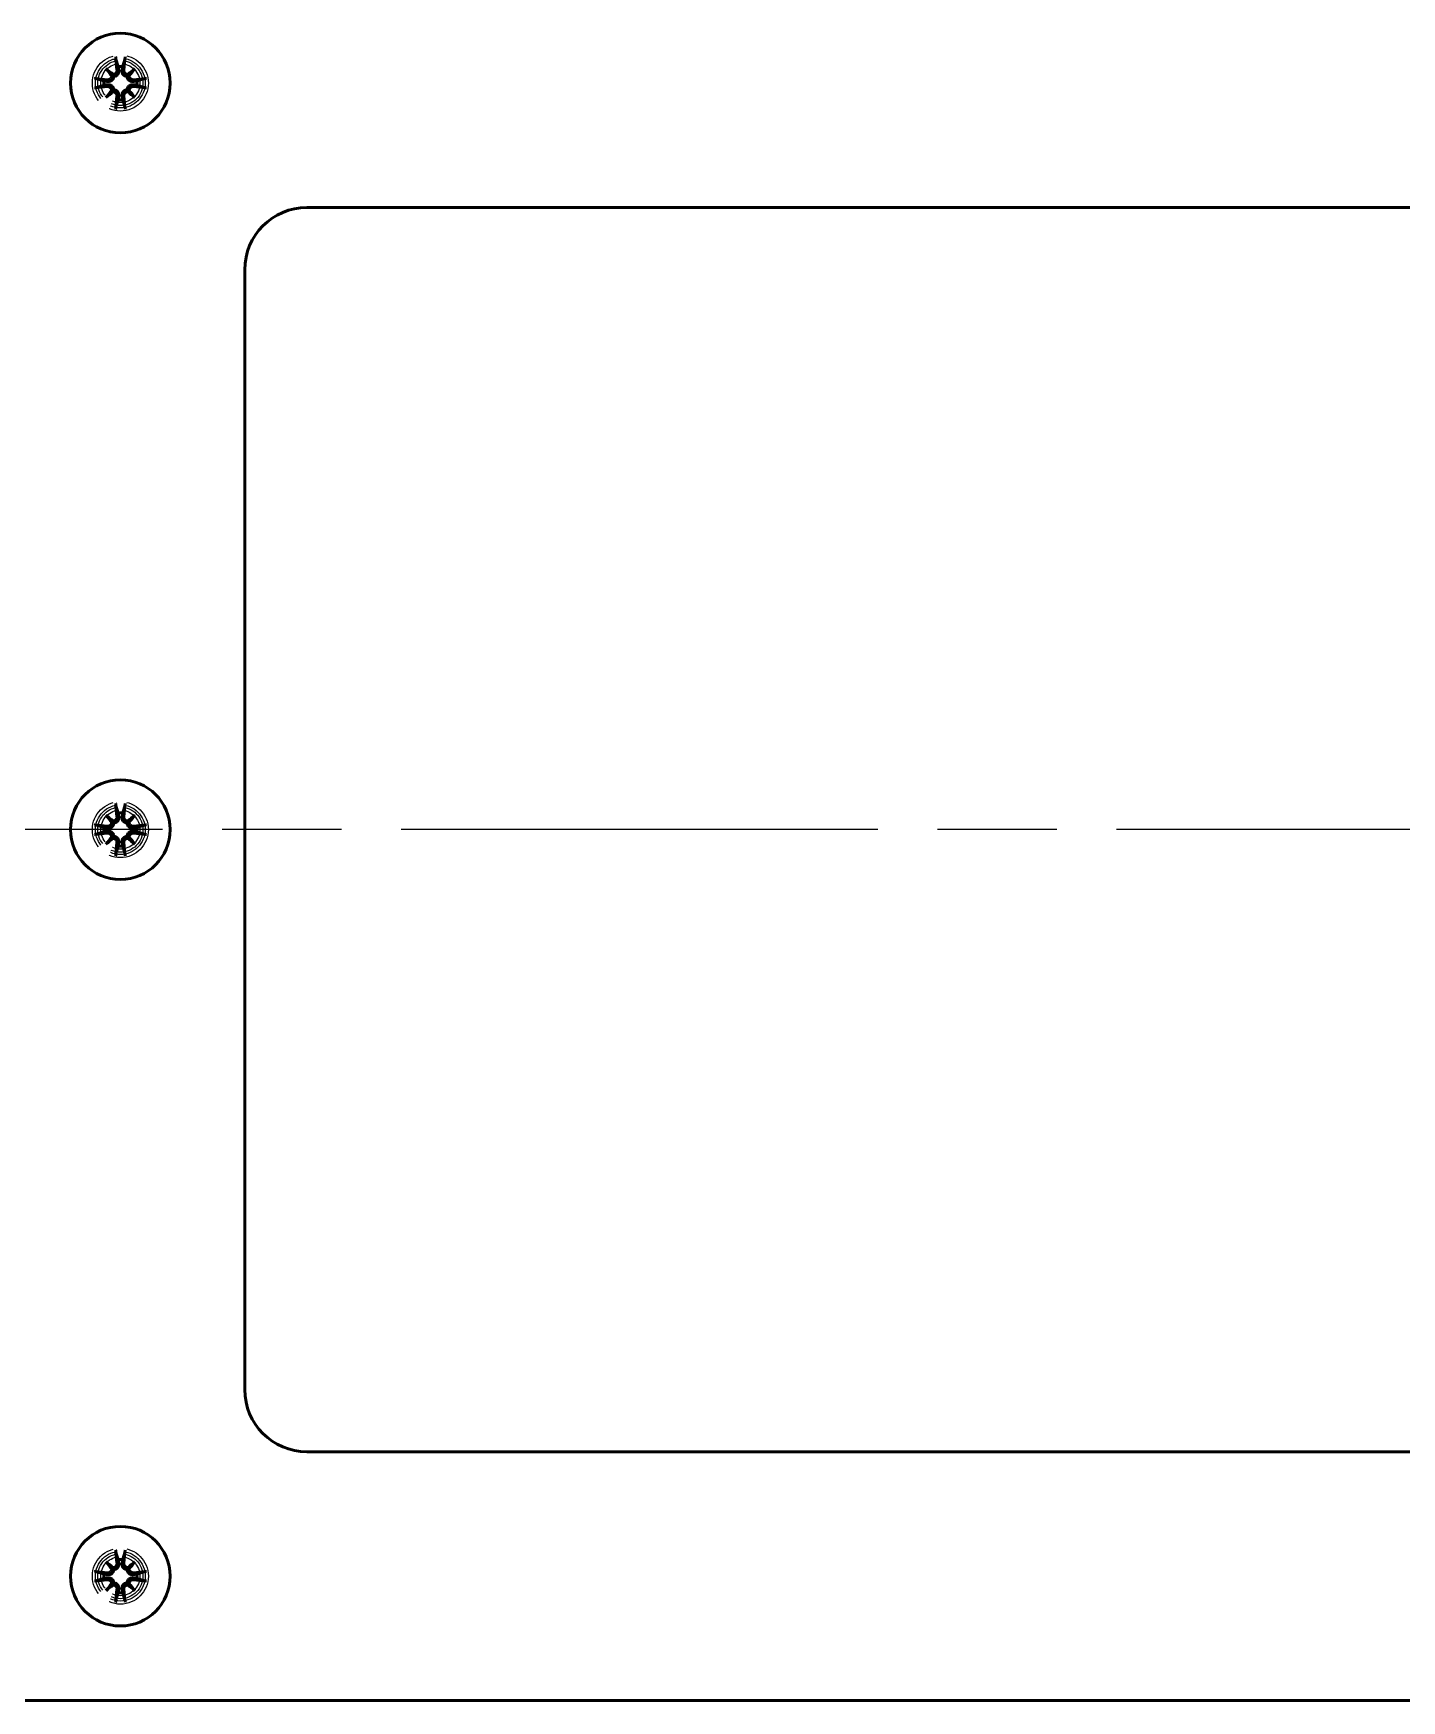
# Model space of a CAD drawing. Header units: millimetres. Extents: x 0 to 4200, y 0 to 2970.
# Drawn here: x 929.3 to 1039.3, y 2135.2 to 2269.2 of the extents above; entities that cross this region are included whole.
import ezdxf

# ---------------------------------------------------------------- set-up
doc = ezdxf.new("R2010")
doc.units = ezdxf.units.MM
doc.header["$LTSCALE"] = 10
doc.linetypes.add('CHAIN', pattern=[0.7087, 0.4724, -0.0591, 0.1181, -0.0591])
doc.linetypes.add('DASHED', pattern=[0.2067, 0.1654, -0.0413])
doc.layers.add('Centerline (ANSI)', color=7, linetype='Continuous', lineweight=25)
doc.layers.add('Co ban', color=7, linetype='Continuous', lineweight=50)
doc.layers.add('Manh', color=7, linetype='DASHED', lineweight=25, true_color=0x008000)

msp = doc.modelspace()

# ---------------------------------------------------------------- linework, layer by layer
at = {"layer": 'Centerline (ANSI)', "linetype": 'CHAIN', "ltscale": 8.113447}
msp.add_line((2549.67, 2205.2), (583.52, 2205.2), dxfattribs=at)
at = {"layer": 'Co ban'}
for p, q in [((935.11, 2266.36), (935.6, 2265.87)), ((937.43, 2266.36), (936.95, 2265.87)), ((935.6, 2265.87), (935.74, 2265.73)), ((935.6, 2264.52), (935.74, 2264.66)), ((936.95, 2265.87), (936.81, 2265.73)), ((936.95, 2264.52), (936.81, 2264.66)), ((935.11, 2264.04), (935.6, 2264.52)), ((937.43, 2264.04), (936.95, 2264.52)), ((951.27, 2255.2), (1141.27, 2255.2)), ((946.27, 2160.2), (946.27, 2250.2)), ((935.11, 2206.36), (935.6, 2205.87)), ((935.6, 2205.87), (935.74, 2205.73)), ((936.95, 2205.87), (936.81, 2205.73)), ((937.43, 2206.36), (936.95, 2205.87)), ((935.11, 2204.04), (935.6, 2204.52)), ((935.6, 2204.52), (935.74, 2204.66)), ((936.95, 2204.52), (936.81, 2204.66)), ((937.43, 2204.04), (936.95, 2204.52)), ((1141.27, 2155.2), (951.27, 2155.2)), ((935.11, 2146.36), (935.6, 2145.87)), ((935.6, 2145.87), (935.74, 2145.73)), ((936.95, 2145.87), (936.81, 2145.73)), ((937.43, 2146.36), (936.95, 2145.87)), ((935.11, 2144.04), (935.6, 2144.52)), ((935.6, 2144.52), (935.74, 2144.66)), ((936.95, 2144.52), (936.81, 2144.66)), ((937.43, 2144.04), (936.95, 2144.52)), ((1821.27, 2135.2), (711.27, 2135.2))]:
    msp.add_line(p, q, dxfattribs=at)
for centre in [(936.27, 2265.2), (936.27, 2205.2), (936.27, 2145.2)]:
    msp.add_circle(centre, 4, dxfattribs=at)
for centre, radius, start, end in [((936.27, 2265.2), 1.34, 82.3918, 97.6082), ((936.27, 2265.2), 1.34, 172.3918, 187.6082), ((936.27, 2265.2), 1.34, 352.3918, 7.6082), ((936.27, 2265.2), 1.34, 262.3918, 277.6082), ((951.27, 2250.2), 5, 90, 180), ((936.27, 2205.2), 1.34, 82.3918, 97.6082), ((936.27, 2205.2), 1.34, 172.3918, 187.6082), ((936.27, 2205.2), 1.34, 352.3918, 7.6082), ((936.27, 2205.2), 1.34, 262.3918, 277.6082), ((951.27, 2160.2), 5, 180, 270), ((936.27, 2145.2), 1.34, 172.3918, 187.6082), ((936.27, 2145.2), 1.34, 82.3918, 97.6082), ((936.27, 2145.2), 1.34, 352.3918, 7.6082), ((936.27, 2145.2), 1.34, 262.3918, 277.6082)]:
    msp.add_arc(centre, radius, start, end, dxfattribs=at)
for centre, major_axis, ratio, start_param, end_param in [((936.68, 2265.25), (0.78, -6.44), 0.087156, 4.378084, 4.547777), ((935.87, 2265.25), (0.78, 6.44), 0.087156, 4.877001, 5.046694), ((937, 2265.82), (-4.2, 4.86), 0.173648, 1.313224, 1.430376), ((935.65, 2264.47), (4.86, -4.2), 0.173648, 1.711217, 1.828368), ((936.9, 2264.47), (4.86, 4.2), 0.173648, 1.313224, 1.430376), ((935.55, 2265.82), (-4.2, -4.86), 0.173648, 1.711217, 1.828368), ((936.23, 2264.79), (-6.44, 0.78), 0.087156, 4.877001, 5.046694), ((936.23, 2265.6), (6.44, 0.78), 0.087156, 4.378084, 4.547777), ((937, 2264.57), (4.2, 4.86), 0.173648, 1.711217, 1.828368), ((935.37, 2265.86), (-0.188, -0.163), 0.868224, 2.023807, 2.409971), ((935.37, 2264.54), (0.188, -0.163), 0.868224, 0.731621, 1.117785), ((935.61, 2266.1), (-0.163, -0.188), 0.868224, 0.731621, 1.117785), ((936.94, 2266.1), (-0.163, 0.188), 0.868224, 2.023807, 2.409971), ((937.18, 2265.86), (-0.188, 0.163), 0.868224, 0.731621, 1.117785), ((937.18, 2264.54), (0.188, 0.163), 0.868224, 2.023807, 2.409971), ((935.55, 2264.57), (4.2, -4.86), 0.173648, 1.313224, 1.430376), ((936.32, 2264.79), (-6.44, -0.78), 0.087156, 4.378084, 4.547777), ((936.32, 2265.6), (6.44, -0.78), 0.087156, 4.877001, 5.046694), ((935.65, 2265.92), (-4.86, -4.2), 0.173648, 1.313224, 1.430376), ((935.61, 2264.29), (0.163, -0.188), 0.868224, 2.023807, 2.409971), ((936.68, 2265.15), (-0.78, -6.44), 0.087156, 4.877001, 5.046694), ((935.87, 2265.15), (-0.78, 6.44), 0.087156, 4.378084, 4.547777), ((936.94, 2264.29), (0.163, 0.188), 0.868224, 0.731621, 1.117785), ((936.9, 2265.92), (-4.86, 4.2), 0.173648, 1.711217, 1.828368), ((936.68, 2205.25), (0.78, -6.44), 0.087156, 4.378084, 4.547777), ((935.87, 2205.25), (0.78, 6.44), 0.087156, 4.877001, 5.046694), ((937, 2205.82), (-4.2, 4.86), 0.173648, 1.313224, 1.430376), ((935.65, 2204.47), (4.86, -4.2), 0.173648, 1.711217, 1.828368), ((935.37, 2205.86), (-0.188, -0.163), 0.868224, 2.023807, 2.409971), ((935.61, 2206.1), (-0.163, -0.188), 0.868224, 0.731621, 1.117785), ((936.9, 2204.47), (4.86, 4.2), 0.173648, 1.313224, 1.430376), ((936.94, 2206.1), (-0.163, 0.188), 0.868224, 2.023807, 2.409971), ((937.18, 2205.86), (-0.188, 0.163), 0.868224, 0.731621, 1.117785), ((935.55, 2205.82), (-4.2, -4.86), 0.173648, 1.711217, 1.828368), ((936.23, 2204.79), (-6.44, 0.78), 0.087156, 4.877001, 5.046694), ((936.23, 2205.6), (6.44, 0.78), 0.087156, 4.378084, 4.547777), ((937, 2204.57), (4.2, 4.86), 0.173648, 1.711217, 1.828368), ((935.65, 2205.92), (-4.86, -4.2), 0.173648, 1.313224, 1.430376), ((935.37, 2204.54), (0.188, -0.163), 0.868224, 0.731621, 1.117785), ((935.61, 2204.29), (0.163, -0.188), 0.868224, 2.023807, 2.409971), ((936.94, 2204.29), (0.163, 0.188), 0.868224, 0.731621, 1.117785), ((936.9, 2205.92), (-4.86, 4.2), 0.173648, 1.711217, 1.828368), ((937.18, 2204.54), (0.188, 0.163), 0.868224, 2.023807, 2.409971), ((935.55, 2204.57), (4.2, -4.86), 0.173648, 1.313224, 1.430376), ((936.32, 2204.79), (-6.44, -0.78), 0.087156, 4.378084, 4.547777), ((936.32, 2205.6), (6.44, -0.78), 0.087156, 4.877001, 5.046694), ((936.68, 2205.15), (-0.78, -6.44), 0.087156, 4.877001, 5.046694), ((935.87, 2205.15), (-0.78, 6.44), 0.087156, 4.378084, 4.547777), ((936.68, 2145.25), (0.78, -6.44), 0.087156, 4.378084, 4.547777), ((935.87, 2145.25), (0.78, 6.44), 0.087156, 4.877001, 5.046694), ((936.23, 2144.79), (-6.44, 0.78), 0.087156, 4.877001, 5.046694), ((937, 2145.82), (-4.2, 4.86), 0.173648, 1.313224, 1.430376), ((935.65, 2144.47), (4.86, -4.2), 0.173648, 1.711217, 1.828368), ((935.37, 2145.86), (-0.188, -0.163), 0.868224, 2.023807, 2.409971), ((935.61, 2146.1), (-0.163, -0.188), 0.868224, 0.731621, 1.117785), ((936.9, 2144.47), (4.86, 4.2), 0.173648, 1.313224, 1.430376), ((936.94, 2146.1), (-0.163, 0.188), 0.868224, 2.023807, 2.409971), ((937.18, 2145.86), (-0.188, 0.163), 0.868224, 0.731621, 1.117785), ((935.55, 2145.82), (-4.2, -4.86), 0.173648, 1.711217, 1.828368), ((936.32, 2144.79), (-6.44, -0.78), 0.087156, 4.378084, 4.547777), ((936.23, 2145.6), (6.44, 0.78), 0.087156, 4.378084, 4.547777), ((937, 2144.57), (4.2, 4.86), 0.173648, 1.711217, 1.828368), ((935.65, 2145.92), (-4.86, -4.2), 0.173648, 1.313224, 1.430376), ((935.37, 2144.54), (0.188, -0.163), 0.868224, 0.731621, 1.117785), ((935.61, 2144.29), (0.163, -0.188), 0.868224, 2.023807, 2.409971), ((936.68, 2145.15), (-0.78, -6.44), 0.087156, 4.877001, 5.046694), ((935.87, 2145.15), (-0.78, 6.44), 0.087156, 4.378084, 4.547777), ((936.94, 2144.29), (0.163, 0.188), 0.868224, 0.731621, 1.117785), ((936.9, 2145.92), (-4.86, 4.2), 0.173648, 1.711217, 1.828368), ((937.18, 2144.54), (0.188, 0.163), 0.868224, 2.023807, 2.409971), ((935.55, 2144.57), (4.2, -4.86), 0.173648, 1.313224, 1.430376), ((936.32, 2145.6), (6.44, -0.78), 0.087156, 4.877001, 5.046694)]:
    msp.add_ellipse(centre, major_axis=major_axis, ratio=ratio, start_param=start_param, end_param=end_param, dxfattribs=at)
for points, knots in [([(935.92, 2267.09), (935.92, 2267.1), (935.92, 2267.11), (935.91, 2267.14), (935.91, 2267.16), (935.9, 2267.2), (935.9, 2267.22), (935.9, 2267.26), (935.89, 2267.28), (935.89, 2267.29)], [0.05658644, 0.05658644, 0.05658644, 0.05658644, 0.06161587, 0.06161587, 0.06775669, 0.06775669, 0.07390904, 0.07390904, 0.07912293, 0.07912293, 0.07912293, 0.07912293]), ([(936.66, 2267.29), (936.65, 2267.28), (936.65, 2267.26), (936.65, 2267.22), (936.64, 2267.2), (936.64, 2267.16), (936.63, 2267.14), (936.63, 2267.11), (936.63, 2267.1), (936.62, 2267.09)], [0.01947687, 0.01947687, 0.01947687, 0.01947687, 0.02469076, 0.02469076, 0.03084311, 0.03084311, 0.03698394, 0.03698394, 0.04201336, 0.04201336, 0.04201336, 0.04201336]), ([(936, 2266.23), (936, 2266.2), (936, 2266.16), (935.97, 2266.08), (935.95, 2266.04), (935.91, 2265.98), (935.88, 2265.95), (935.81, 2265.91), (935.77, 2265.9), (935.72, 2265.9), (935.7, 2265.89), (935.69, 2265.89)], [0, 0, 0, 0, 0.01151442, 0.01151442, 0.02302884, 0.02302884, 0.0344178, 0.0344178, 0.04580676, 0.04580676, 0.0498478, 0.0498478, 0.0498478, 0.0498478]), ([(936.14, 2266.25), (936.14, 2266.25), (936.14, 2266.24), (936.15, 2266.19), (936.15, 2266.14), (936.13, 2266.05), (936.12, 2266.01), (936.08, 2265.94), (936.06, 2265.9), (936, 2265.84), (935.96, 2265.81), (935.89, 2265.77), (935.85, 2265.75), (935.79, 2265.74), (935.76, 2265.73), (935.74, 2265.73)], [0.18013192, 0.18013192, 0.18013192, 0.18013192, 0.18231103, 0.18231103, 0.1966644, 0.1966644, 0.21101777, 0.21101777, 0.22326588, 0.22326588, 0.23551399, 0.23551399, 0.24776211, 0.24776211, 0.25510696, 0.25510696, 0.25510696, 0.25510696]), ([(936.81, 2265.73), (936.79, 2265.73), (936.76, 2265.74), (936.69, 2265.75), (936.65, 2265.77), (936.58, 2265.81), (936.55, 2265.84), (936.49, 2265.9), (936.47, 2265.94), (936.43, 2266.01), (936.41, 2266.05), (936.4, 2266.14), (936.4, 2266.19), (936.4, 2266.23), (936.4, 2266.24), (936.4, 2266.25), (936.41, 2266.25)], [-0.07279593, -0.07279593, -0.07279593, -0.07279593, -0.06545108, -0.06545108, -0.05320296, -0.05320296, -0.04095485, -0.04095485, -0.02870674, -0.02870674, -0.01435337, -0.01435337, 0, 0, 0, 0.00217911, 0.00217911, 0.00217911, 0.00217911]), ([(936.86, 2265.89), (936.86, 2265.89), (936.86, 2265.89), (936.82, 2265.9), (936.78, 2265.9), (936.7, 2265.93), (936.67, 2265.96), (936.61, 2266.01), (936.59, 2266.04), (936.56, 2266.12), (936.55, 2266.16), (936.55, 2266.21), (936.55, 2266.22), (936.55, 2266.23)], [0.02262869, 0.02262869, 0.02262869, 0.02262869, 0.02311382, 0.02311382, 0.03450698, 0.03450698, 0.04590014, 0.04590014, 0.05733833, 0.05733833, 0.06877652, 0.06877652, 0.07249219, 0.07249219, 0.07249219, 0.07249219]), ([(934.18, 2265.58), (934.19, 2265.58), (934.21, 2265.58), (934.25, 2265.57), (934.27, 2265.57), (934.31, 2265.56), (934.33, 2265.56), (934.36, 2265.55), (934.37, 2265.55), (934.38, 2265.55)], [0.01947687, 0.01947687, 0.01947687, 0.01947687, 0.02469076, 0.02469076, 0.03084311, 0.03084311, 0.03698394, 0.03698394, 0.04201336, 0.04201336, 0.04201336, 0.04201336]), ([(934.38, 2264.85), (934.37, 2264.84), (934.36, 2264.84), (934.33, 2264.84), (934.31, 2264.83), (934.27, 2264.83), (934.25, 2264.82), (934.21, 2264.82), (934.19, 2264.82), (934.18, 2264.82)], [0.05658644, 0.05658644, 0.05658644, 0.05658644, 0.06161587, 0.06161587, 0.06775669, 0.06775669, 0.07390904, 0.07390904, 0.07912293, 0.07912293, 0.07912293, 0.07912293]), ([(935.74, 2265.73), (935.74, 2265.71), (935.73, 2265.68), (935.72, 2265.62), (935.7, 2265.58), (935.66, 2265.51), (935.63, 2265.47), (935.57, 2265.41), (935.53, 2265.39), (935.46, 2265.35), (935.42, 2265.34), (935.33, 2265.32), (935.28, 2265.32), (935.24, 2265.33), (935.23, 2265.33), (935.23, 2265.33), (935.22, 2265.33)], [-0.07279593, -0.07279593, -0.07279593, -0.07279593, -0.06545108, -0.06545108, -0.05320296, -0.05320296, -0.04095485, -0.04095485, -0.02870674, -0.02870674, -0.01435337, -0.01435337, 0, 0, 0, 0.00217911, 0.00217911, 0.00217911, 0.00217911]), ([(935.22, 2265.07), (935.23, 2265.07), (935.23, 2265.07), (935.28, 2265.07), (935.33, 2265.07), (935.42, 2265.06), (935.46, 2265.04), (935.53, 2265), (935.57, 2264.98), (935.63, 2264.92), (935.66, 2264.89), (935.7, 2264.82), (935.72, 2264.78), (935.73, 2264.71), (935.74, 2264.68), (935.74, 2264.66)], [0.18013192, 0.18013192, 0.18013192, 0.18013192, 0.18231103, 0.18231103, 0.1966644, 0.1966644, 0.21101777, 0.21101777, 0.22326588, 0.22326588, 0.23551399, 0.23551399, 0.24776211, 0.24776211, 0.25510696, 0.25510696, 0.25510696, 0.25510696]), ([(935.58, 2265.78), (935.58, 2265.78), (935.58, 2265.78), (935.58, 2265.74), (935.57, 2265.7), (935.54, 2265.62), (935.51, 2265.59), (935.46, 2265.54), (935.43, 2265.51), (935.35, 2265.48), (935.31, 2265.47), (935.26, 2265.47), (935.25, 2265.47), (935.24, 2265.47)], [0.02262944, 0.02262944, 0.02262944, 0.02262944, 0.02319765, 0.02319765, 0.0345489, 0.0345489, 0.04590016, 0.04590016, 0.05733835, 0.05733835, 0.06877655, 0.06877655, 0.07249221, 0.07249221, 0.07249221, 0.07249221]), ([(935.24, 2264.92), (935.27, 2264.92), (935.32, 2264.92), (935.39, 2264.9), (935.43, 2264.88), (935.49, 2264.83), (935.52, 2264.8), (935.56, 2264.73), (935.57, 2264.69), (935.58, 2264.64), (935.58, 2264.63), (935.58, 2264.61)], [0, 0, 0, 0, 0.01151442, 0.01151442, 0.02302884, 0.02302884, 0.0344178, 0.0344178, 0.04580676, 0.04580676, 0.0498478, 0.0498478, 0.0498478, 0.0498478]), ([(935.74, 2264.66), (935.76, 2264.66), (935.79, 2264.66), (935.85, 2264.64), (935.89, 2264.62), (935.96, 2264.58), (936, 2264.55), (936.06, 2264.49), (936.08, 2264.46), (936.12, 2264.39), (936.13, 2264.34), (936.15, 2264.25), (936.15, 2264.2), (936.15, 2264.16), (936.14, 2264.15), (936.14, 2264.15), (936.14, 2264.14)], [-0.07279593, -0.07279593, -0.07279593, -0.07279593, -0.06545108, -0.06545108, -0.05320296, -0.05320296, -0.04095485, -0.04095485, -0.02870674, -0.02870674, -0.01435337, -0.01435337, 0, 0, 0, 0.00217911, 0.00217911, 0.00217911, 0.00217911]), ([(936.41, 2264.14), (936.4, 2264.15), (936.4, 2264.15), (936.4, 2264.2), (936.4, 2264.25), (936.41, 2264.34), (936.43, 2264.39), (936.47, 2264.46), (936.49, 2264.49), (936.55, 2264.55), (936.58, 2264.58), (936.65, 2264.62), (936.69, 2264.64), (936.76, 2264.66), (936.79, 2264.66), (936.81, 2264.66)], [0.18013192, 0.18013192, 0.18013192, 0.18013192, 0.18231103, 0.18231103, 0.1966644, 0.1966644, 0.21101777, 0.21101777, 0.22326588, 0.22326588, 0.23551399, 0.23551399, 0.24776211, 0.24776211, 0.25510696, 0.25510696, 0.25510696, 0.25510696]), ([(937.33, 2265.33), (937.32, 2265.33), (937.32, 2265.33), (937.27, 2265.32), (937.22, 2265.32), (937.13, 2265.34), (937.09, 2265.35), (937.01, 2265.39), (936.98, 2265.41), (936.92, 2265.47), (936.89, 2265.51), (936.85, 2265.58), (936.83, 2265.62), (936.82, 2265.68), (936.81, 2265.71), (936.81, 2265.73)], [0.18013192, 0.18013192, 0.18013192, 0.18013192, 0.18231103, 0.18231103, 0.1966644, 0.1966644, 0.21101777, 0.21101777, 0.22326588, 0.22326588, 0.23551399, 0.23551399, 0.24776211, 0.24776211, 0.25510696, 0.25510696, 0.25510696, 0.25510696]), ([(936.81, 2264.66), (936.81, 2264.68), (936.82, 2264.71), (936.83, 2264.78), (936.85, 2264.82), (936.89, 2264.89), (936.92, 2264.92), (936.98, 2264.98), (937.01, 2265), (937.09, 2265.04), (937.13, 2265.06), (937.22, 2265.07), (937.27, 2265.07), (937.31, 2265.07), (937.32, 2265.07), (937.32, 2265.07), (937.33, 2265.07)], [-0.07279593, -0.07279593, -0.07279593, -0.07279593, -0.06545108, -0.06545108, -0.05320296, -0.05320296, -0.04095485, -0.04095485, -0.02870674, -0.02870674, -0.01435337, -0.01435337, 0, 0, 0, 0.00217911, 0.00217911, 0.00217911, 0.00217911]), ([(937.31, 2265.47), (937.27, 2265.47), (937.23, 2265.47), (937.15, 2265.5), (937.12, 2265.52), (937.06, 2265.56), (937.03, 2265.59), (936.99, 2265.66), (936.98, 2265.7), (936.97, 2265.75), (936.97, 2265.77), (936.97, 2265.78)], [0, 0, 0, 0, 0.01151442, 0.01151442, 0.02302884, 0.02302884, 0.0344178, 0.0344178, 0.04580676, 0.04580676, 0.0498478, 0.0498478, 0.0498478, 0.0498478]), ([(936.97, 2264.61), (936.97, 2264.61), (936.97, 2264.62), (936.97, 2264.65), (936.98, 2264.7), (937.01, 2264.77), (937.03, 2264.8), (937.09, 2264.86), (937.12, 2264.88), (937.2, 2264.91), (937.24, 2264.92), (937.29, 2264.92), (937.3, 2264.92), (937.31, 2264.92)], [0.02262944, 0.02262944, 0.02262944, 0.02262944, 0.02319765, 0.02319765, 0.0345489, 0.0345489, 0.04590016, 0.04590016, 0.05733835, 0.05733835, 0.06877655, 0.06877655, 0.07249221, 0.07249221, 0.07249221, 0.07249221]), ([(938.17, 2265.55), (938.18, 2265.55), (938.19, 2265.55), (938.22, 2265.56), (938.24, 2265.56), (938.27, 2265.57), (938.3, 2265.57), (938.33, 2265.58), (938.35, 2265.58), (938.37, 2265.58)], [0.05658644, 0.05658644, 0.05658644, 0.05658644, 0.06161587, 0.06161587, 0.06775669, 0.06775669, 0.07390904, 0.07390904, 0.07912293, 0.07912293, 0.07912293, 0.07912293]), ([(938.37, 2264.82), (938.35, 2264.82), (938.33, 2264.82), (938.3, 2264.82), (938.27, 2264.83), (938.24, 2264.83), (938.22, 2264.84), (938.19, 2264.84), (938.18, 2264.84), (938.17, 2264.85)], [0.01947687, 0.01947687, 0.01947687, 0.01947687, 0.02469076, 0.02469076, 0.03084311, 0.03084311, 0.03698394, 0.03698394, 0.04201336, 0.04201336, 0.04201336, 0.04201336]), ([(935.69, 2264.5), (935.69, 2264.5), (935.69, 2264.5), (935.73, 2264.5), (935.77, 2264.49), (935.85, 2264.46), (935.88, 2264.44), (935.93, 2264.38), (935.96, 2264.35), (935.99, 2264.27), (936, 2264.23), (936, 2264.18), (936, 2264.17), (936, 2264.16)], [0.02262944, 0.02262944, 0.02262944, 0.02262944, 0.02319765, 0.02319765, 0.0345489, 0.0345489, 0.04590016, 0.04590016, 0.05733835, 0.05733835, 0.06877655, 0.06877655, 0.07249221, 0.07249221, 0.07249221, 0.07249221]), ([(935.89, 2263.1), (935.89, 2263.12), (935.9, 2263.14), (935.9, 2263.17), (935.9, 2263.2), (935.91, 2263.24), (935.91, 2263.26), (935.92, 2263.28), (935.92, 2263.29), (935.92, 2263.3)], [0.01947687, 0.01947687, 0.01947687, 0.01947687, 0.02469076, 0.02469076, 0.03084311, 0.03084311, 0.03698394, 0.03698394, 0.04201336, 0.04201336, 0.04201336, 0.04201336]), ([(936.55, 2264.16), (936.55, 2264.2), (936.55, 2264.24), (936.57, 2264.32), (936.59, 2264.35), (936.64, 2264.41), (936.67, 2264.44), (936.74, 2264.48), (936.78, 2264.49), (936.83, 2264.5), (936.85, 2264.5), (936.86, 2264.5)], [0, 0, 0, 0, 0.01154742, 0.01154742, 0.02309483, 0.02309483, 0.0344508, 0.0344508, 0.04580677, 0.04580677, 0.04984781, 0.04984781, 0.04984781, 0.04984781]), ([(936.62, 2263.3), (936.63, 2263.29), (936.63, 2263.28), (936.63, 2263.26), (936.64, 2263.24), (936.64, 2263.2), (936.65, 2263.17), (936.65, 2263.14), (936.65, 2263.12), (936.66, 2263.1)], [0.05658644, 0.05658644, 0.05658644, 0.05658644, 0.06161587, 0.06161587, 0.06775669, 0.06775669, 0.07390904, 0.07390904, 0.07912293, 0.07912293, 0.07912293, 0.07912293]), ([(935.92, 2207.09), (935.92, 2207.1), (935.92, 2207.11), (935.91, 2207.14), (935.91, 2207.16), (935.9, 2207.2), (935.9, 2207.22), (935.9, 2207.26), (935.89, 2207.28), (935.89, 2207.29)], [0.05658644, 0.05658644, 0.05658644, 0.05658644, 0.06161587, 0.06161587, 0.06775669, 0.06775669, 0.07390904, 0.07390904, 0.07912293, 0.07912293, 0.07912293, 0.07912293]), ([(936.66, 2207.29), (936.65, 2207.28), (936.65, 2207.26), (936.65, 2207.22), (936.64, 2207.2), (936.64, 2207.16), (936.63, 2207.14), (936.63, 2207.11), (936.63, 2207.1), (936.62, 2207.09)], [0.01947687, 0.01947687, 0.01947687, 0.01947687, 0.02469076, 0.02469076, 0.03084311, 0.03084311, 0.03698394, 0.03698394, 0.04201336, 0.04201336, 0.04201336, 0.04201336]), ([(935.74, 2205.73), (935.74, 2205.71), (935.73, 2205.68), (935.72, 2205.62), (935.7, 2205.58), (935.66, 2205.51), (935.63, 2205.47), (935.57, 2205.41), (935.53, 2205.39), (935.46, 2205.35), (935.42, 2205.34), (935.33, 2205.32), (935.28, 2205.32), (935.24, 2205.33), (935.23, 2205.33), (935.23, 2205.33), (935.22, 2205.33)], [-0.07279593, -0.07279593, -0.07279593, -0.07279593, -0.06545108, -0.06545108, -0.05320296, -0.05320296, -0.04095485, -0.04095485, -0.02870674, -0.02870674, -0.01435337, -0.01435337, 0, 0, 0, 0.00217911, 0.00217911, 0.00217911, 0.00217911]), ([(935.58, 2205.78), (935.58, 2205.78), (935.58, 2205.78), (935.58, 2205.74), (935.57, 2205.7), (935.54, 2205.62), (935.51, 2205.59), (935.46, 2205.54), (935.43, 2205.51), (935.35, 2205.48), (935.31, 2205.47), (935.26, 2205.47), (935.25, 2205.47), (935.24, 2205.47)], [0.02262944, 0.02262944, 0.02262944, 0.02262944, 0.02319765, 0.02319765, 0.0345489, 0.0345489, 0.04590016, 0.04590016, 0.05733835, 0.05733835, 0.06877655, 0.06877655, 0.07249221, 0.07249221, 0.07249221, 0.07249221]), ([(936, 2206.23), (936, 2206.2), (936, 2206.16), (935.97, 2206.08), (935.95, 2206.04), (935.91, 2205.98), (935.88, 2205.95), (935.81, 2205.91), (935.77, 2205.9), (935.72, 2205.9), (935.7, 2205.89), (935.69, 2205.89)], [0, 0, 0, 0, 0.01151442, 0.01151442, 0.02302884, 0.02302884, 0.0344178, 0.0344178, 0.04580676, 0.04580676, 0.0498478, 0.0498478, 0.0498478, 0.0498478]), ([(936.14, 2206.25), (936.14, 2206.25), (936.14, 2206.24), (936.15, 2206.19), (936.15, 2206.14), (936.13, 2206.05), (936.12, 2206.01), (936.08, 2205.94), (936.06, 2205.9), (936, 2205.84), (935.96, 2205.81), (935.89, 2205.77), (935.85, 2205.75), (935.79, 2205.74), (935.76, 2205.73), (935.74, 2205.73)], [0.18013192, 0.18013192, 0.18013192, 0.18013192, 0.18231103, 0.18231103, 0.1966644, 0.1966644, 0.21101777, 0.21101777, 0.22326588, 0.22326588, 0.23551399, 0.23551399, 0.24776211, 0.24776211, 0.25510696, 0.25510696, 0.25510696, 0.25510696]), ([(936.81, 2205.73), (936.79, 2205.73), (936.76, 2205.74), (936.69, 2205.75), (936.65, 2205.77), (936.58, 2205.81), (936.55, 2205.84), (936.49, 2205.9), (936.47, 2205.94), (936.43, 2206.01), (936.41, 2206.05), (936.4, 2206.14), (936.4, 2206.19), (936.4, 2206.23), (936.4, 2206.24), (936.4, 2206.25), (936.41, 2206.25)], [-0.07279593, -0.07279593, -0.07279593, -0.07279593, -0.06545108, -0.06545108, -0.05320296, -0.05320296, -0.04095485, -0.04095485, -0.02870674, -0.02870674, -0.01435337, -0.01435337, 0, 0, 0, 0.00217911, 0.00217911, 0.00217911, 0.00217911]), ([(936.86, 2205.89), (936.86, 2205.89), (936.86, 2205.89), (936.82, 2205.9), (936.78, 2205.9), (936.7, 2205.93), (936.67, 2205.96), (936.61, 2206.01), (936.59, 2206.04), (936.56, 2206.12), (936.55, 2206.16), (936.55, 2206.21), (936.55, 2206.22), (936.55, 2206.23)], [0.02262869, 0.02262869, 0.02262869, 0.02262869, 0.02311382, 0.02311382, 0.03450698, 0.03450698, 0.04590014, 0.04590014, 0.05733833, 0.05733833, 0.06877652, 0.06877652, 0.07249219, 0.07249219, 0.07249219, 0.07249219]), ([(937.33, 2205.33), (937.32, 2205.33), (937.32, 2205.33), (937.27, 2205.32), (937.22, 2205.32), (937.13, 2205.34), (937.09, 2205.35), (937.01, 2205.39), (936.98, 2205.41), (936.92, 2205.47), (936.89, 2205.51), (936.85, 2205.58), (936.83, 2205.62), (936.82, 2205.68), (936.81, 2205.71), (936.81, 2205.73)], [0.18013192, 0.18013192, 0.18013192, 0.18013192, 0.18231103, 0.18231103, 0.1966644, 0.1966644, 0.21101777, 0.21101777, 0.22326588, 0.22326588, 0.23551399, 0.23551399, 0.24776211, 0.24776211, 0.25510696, 0.25510696, 0.25510696, 0.25510696]), ([(937.31, 2205.47), (937.27, 2205.47), (937.23, 2205.47), (937.15, 2205.5), (937.12, 2205.52), (937.06, 2205.56), (937.03, 2205.59), (936.99, 2205.66), (936.98, 2205.7), (936.97, 2205.75), (936.97, 2205.77), (936.97, 2205.78)], [0, 0, 0, 0, 0.01151442, 0.01151442, 0.02302884, 0.02302884, 0.0344178, 0.0344178, 0.04580676, 0.04580676, 0.0498478, 0.0498478, 0.0498478, 0.0498478]), ([(934.18, 2205.58), (934.19, 2205.58), (934.21, 2205.58), (934.25, 2205.57), (934.27, 2205.57), (934.31, 2205.56), (934.33, 2205.56), (934.36, 2205.55), (934.37, 2205.55), (934.38, 2205.55)], [0.01947687, 0.01947687, 0.01947687, 0.01947687, 0.02469076, 0.02469076, 0.03084311, 0.03084311, 0.03698394, 0.03698394, 0.04201336, 0.04201336, 0.04201336, 0.04201336]), ([(934.38, 2204.85), (934.37, 2204.84), (934.36, 2204.84), (934.33, 2204.84), (934.31, 2204.83), (934.27, 2204.83), (934.25, 2204.82), (934.21, 2204.82), (934.19, 2204.82), (934.18, 2204.82)], [0.05658644, 0.05658644, 0.05658644, 0.05658644, 0.06161587, 0.06161587, 0.06775669, 0.06775669, 0.07390904, 0.07390904, 0.07912293, 0.07912293, 0.07912293, 0.07912293]), ([(935.22, 2205.07), (935.23, 2205.07), (935.23, 2205.07), (935.28, 2205.07), (935.33, 2205.07), (935.42, 2205.06), (935.46, 2205.04), (935.53, 2205), (935.57, 2204.98), (935.63, 2204.92), (935.66, 2204.89), (935.7, 2204.82), (935.72, 2204.78), (935.73, 2204.71), (935.74, 2204.68), (935.74, 2204.66)], [0.18013192, 0.18013192, 0.18013192, 0.18013192, 0.18231103, 0.18231103, 0.1966644, 0.1966644, 0.21101777, 0.21101777, 0.22326588, 0.22326588, 0.23551399, 0.23551399, 0.24776211, 0.24776211, 0.25510696, 0.25510696, 0.25510696, 0.25510696]), ([(935.24, 2204.92), (935.27, 2204.92), (935.32, 2204.92), (935.39, 2204.9), (935.43, 2204.88), (935.49, 2204.83), (935.52, 2204.8), (935.56, 2204.73), (935.57, 2204.69), (935.58, 2204.64), (935.58, 2204.63), (935.58, 2204.61)], [0, 0, 0, 0, 0.01151442, 0.01151442, 0.02302884, 0.02302884, 0.0344178, 0.0344178, 0.04580676, 0.04580676, 0.0498478, 0.0498478, 0.0498478, 0.0498478]), ([(935.69, 2204.5), (935.69, 2204.5), (935.69, 2204.5), (935.73, 2204.5), (935.77, 2204.49), (935.85, 2204.46), (935.88, 2204.44), (935.93, 2204.38), (935.96, 2204.35), (935.99, 2204.27), (936, 2204.23), (936, 2204.18), (936, 2204.17), (936, 2204.16)], [0.02262944, 0.02262944, 0.02262944, 0.02262944, 0.02319765, 0.02319765, 0.0345489, 0.0345489, 0.04590016, 0.04590016, 0.05733835, 0.05733835, 0.06877655, 0.06877655, 0.07249221, 0.07249221, 0.07249221, 0.07249221]), ([(935.74, 2204.66), (935.76, 2204.66), (935.79, 2204.66), (935.85, 2204.64), (935.89, 2204.62), (935.96, 2204.58), (936, 2204.55), (936.06, 2204.49), (936.08, 2204.46), (936.12, 2204.39), (936.13, 2204.34), (936.15, 2204.25), (936.15, 2204.2), (936.15, 2204.16), (936.14, 2204.15), (936.14, 2204.15), (936.14, 2204.14)], [-0.07279593, -0.07279593, -0.07279593, -0.07279593, -0.06545108, -0.06545108, -0.05320296, -0.05320296, -0.04095485, -0.04095485, -0.02870674, -0.02870674, -0.01435337, -0.01435337, 0, 0, 0, 0.00217911, 0.00217911, 0.00217911, 0.00217911]), ([(936.41, 2204.14), (936.4, 2204.15), (936.4, 2204.15), (936.4, 2204.2), (936.4, 2204.25), (936.41, 2204.34), (936.43, 2204.39), (936.47, 2204.46), (936.49, 2204.49), (936.55, 2204.55), (936.58, 2204.58), (936.65, 2204.62), (936.69, 2204.64), (936.76, 2204.66), (936.79, 2204.66), (936.81, 2204.66)], [0.18013192, 0.18013192, 0.18013192, 0.18013192, 0.18231103, 0.18231103, 0.1966644, 0.1966644, 0.21101777, 0.21101777, 0.22326588, 0.22326588, 0.23551399, 0.23551399, 0.24776211, 0.24776211, 0.25510696, 0.25510696, 0.25510696, 0.25510696]), ([(936.55, 2204.16), (936.55, 2204.2), (936.55, 2204.24), (936.57, 2204.32), (936.59, 2204.35), (936.64, 2204.41), (936.67, 2204.44), (936.74, 2204.48), (936.78, 2204.49), (936.83, 2204.5), (936.85, 2204.5), (936.86, 2204.5)], [0, 0, 0, 0, 0.01154742, 0.01154742, 0.02309483, 0.02309483, 0.0344508, 0.0344508, 0.04580677, 0.04580677, 0.04984781, 0.04984781, 0.04984781, 0.04984781]), ([(936.81, 2204.66), (936.81, 2204.68), (936.82, 2204.71), (936.83, 2204.78), (936.85, 2204.82), (936.89, 2204.89), (936.92, 2204.92), (936.98, 2204.98), (937.01, 2205), (937.09, 2205.04), (937.13, 2205.06), (937.22, 2205.07), (937.27, 2205.07), (937.31, 2205.07), (937.32, 2205.07), (937.32, 2205.07), (937.33, 2205.07)], [-0.07279593, -0.07279593, -0.07279593, -0.07279593, -0.06545108, -0.06545108, -0.05320296, -0.05320296, -0.04095485, -0.04095485, -0.02870674, -0.02870674, -0.01435337, -0.01435337, 0, 0, 0, 0.00217911, 0.00217911, 0.00217911, 0.00217911]), ([(936.97, 2204.61), (936.97, 2204.61), (936.97, 2204.62), (936.97, 2204.65), (936.98, 2204.7), (937.01, 2204.77), (937.03, 2204.8), (937.09, 2204.86), (937.12, 2204.88), (937.2, 2204.91), (937.24, 2204.92), (937.29, 2204.92), (937.3, 2204.92), (937.31, 2204.92)], [0.02262944, 0.02262944, 0.02262944, 0.02262944, 0.02319765, 0.02319765, 0.0345489, 0.0345489, 0.04590016, 0.04590016, 0.05733835, 0.05733835, 0.06877655, 0.06877655, 0.07249221, 0.07249221, 0.07249221, 0.07249221]), ([(938.17, 2205.55), (938.18, 2205.55), (938.19, 2205.55), (938.22, 2205.56), (938.24, 2205.56), (938.27, 2205.57), (938.3, 2205.57), (938.33, 2205.58), (938.35, 2205.58), (938.37, 2205.58)], [0.05658644, 0.05658644, 0.05658644, 0.05658644, 0.06161587, 0.06161587, 0.06775669, 0.06775669, 0.07390904, 0.07390904, 0.07912293, 0.07912293, 0.07912293, 0.07912293]), ([(938.37, 2204.82), (938.35, 2204.82), (938.33, 2204.82), (938.3, 2204.82), (938.27, 2204.83), (938.24, 2204.83), (938.22, 2204.84), (938.19, 2204.84), (938.18, 2204.84), (938.17, 2204.85)], [0.01947687, 0.01947687, 0.01947687, 0.01947687, 0.02469076, 0.02469076, 0.03084311, 0.03084311, 0.03698394, 0.03698394, 0.04201336, 0.04201336, 0.04201336, 0.04201336]), ([(935.89, 2203.1), (935.89, 2203.12), (935.9, 2203.14), (935.9, 2203.17), (935.9, 2203.2), (935.91, 2203.24), (935.91, 2203.26), (935.92, 2203.28), (935.92, 2203.29), (935.92, 2203.3)], [0.01947687, 0.01947687, 0.01947687, 0.01947687, 0.02469076, 0.02469076, 0.03084311, 0.03084311, 0.03698394, 0.03698394, 0.04201336, 0.04201336, 0.04201336, 0.04201336]), ([(936.62, 2203.3), (936.63, 2203.29), (936.63, 2203.28), (936.63, 2203.26), (936.64, 2203.24), (936.64, 2203.2), (936.65, 2203.17), (936.65, 2203.14), (936.65, 2203.12), (936.66, 2203.1)], [0.05658644, 0.05658644, 0.05658644, 0.05658644, 0.06161587, 0.06161587, 0.06775669, 0.06775669, 0.07390904, 0.07390904, 0.07912293, 0.07912293, 0.07912293, 0.07912293]), ([(935.92, 2147.09), (935.92, 2147.1), (935.92, 2147.11), (935.91, 2147.14), (935.91, 2147.16), (935.9, 2147.2), (935.9, 2147.22), (935.9, 2147.26), (935.89, 2147.28), (935.89, 2147.29)], [0.05658644, 0.05658644, 0.05658644, 0.05658644, 0.06161587, 0.06161587, 0.06775669, 0.06775669, 0.07390904, 0.07390904, 0.07912293, 0.07912293, 0.07912293, 0.07912293]), ([(936.66, 2147.29), (936.65, 2147.28), (936.65, 2147.26), (936.65, 2147.22), (936.64, 2147.2), (936.64, 2147.16), (936.63, 2147.14), (936.63, 2147.11), (936.63, 2147.1), (936.62, 2147.09)], [0.01947687, 0.01947687, 0.01947687, 0.01947687, 0.02469076, 0.02469076, 0.03084311, 0.03084311, 0.03698394, 0.03698394, 0.04201336, 0.04201336, 0.04201336, 0.04201336]), ([(934.18, 2145.58), (934.19, 2145.58), (934.21, 2145.58), (934.25, 2145.57), (934.27, 2145.57), (934.31, 2145.56), (934.33, 2145.56), (934.36, 2145.55), (934.37, 2145.55), (934.38, 2145.55)], [0.01947687, 0.01947687, 0.01947687, 0.01947687, 0.02469076, 0.02469076, 0.03084311, 0.03084311, 0.03698394, 0.03698394, 0.04201336, 0.04201336, 0.04201336, 0.04201336]), ([(935.74, 2145.73), (935.74, 2145.71), (935.73, 2145.68), (935.72, 2145.62), (935.7, 2145.58), (935.66, 2145.51), (935.63, 2145.47), (935.57, 2145.41), (935.53, 2145.39), (935.46, 2145.35), (935.42, 2145.34), (935.33, 2145.32), (935.28, 2145.32), (935.24, 2145.33), (935.23, 2145.33), (935.23, 2145.33), (935.22, 2145.33)], [-0.07279593, -0.07279593, -0.07279593, -0.07279593, -0.06545108, -0.06545108, -0.05320296, -0.05320296, -0.04095485, -0.04095485, -0.02870674, -0.02870674, -0.01435337, -0.01435337, 0, 0, 0, 0.00217911, 0.00217911, 0.00217911, 0.00217911]), ([(935.58, 2145.78), (935.58, 2145.78), (935.58, 2145.78), (935.58, 2145.74), (935.57, 2145.7), (935.54, 2145.62), (935.51, 2145.59), (935.46, 2145.54), (935.43, 2145.51), (935.35, 2145.48), (935.31, 2145.47), (935.26, 2145.47), (935.25, 2145.47), (935.24, 2145.47)], [0.02262944, 0.02262944, 0.02262944, 0.02262944, 0.02319765, 0.02319765, 0.0345489, 0.0345489, 0.04590016, 0.04590016, 0.05733835, 0.05733835, 0.06877655, 0.06877655, 0.07249221, 0.07249221, 0.07249221, 0.07249221]), ([(936, 2146.23), (936, 2146.2), (936, 2146.16), (935.97, 2146.08), (935.95, 2146.04), (935.91, 2145.98), (935.88, 2145.95), (935.81, 2145.91), (935.77, 2145.9), (935.72, 2145.9), (935.7, 2145.89), (935.69, 2145.89)], [0, 0, 0, 0, 0.01151442, 0.01151442, 0.02302884, 0.02302884, 0.0344178, 0.0344178, 0.04580676, 0.04580676, 0.0498478, 0.0498478, 0.0498478, 0.0498478]), ([(936.14, 2146.25), (936.14, 2146.25), (936.14, 2146.24), (936.15, 2146.19), (936.15, 2146.14), (936.13, 2146.05), (936.12, 2146.01), (936.08, 2145.94), (936.06, 2145.9), (936, 2145.84), (935.96, 2145.81), (935.89, 2145.77), (935.85, 2145.75), (935.79, 2145.74), (935.76, 2145.73), (935.74, 2145.73)], [0.18013192, 0.18013192, 0.18013192, 0.18013192, 0.18231103, 0.18231103, 0.1966644, 0.1966644, 0.21101777, 0.21101777, 0.22326588, 0.22326588, 0.23551399, 0.23551399, 0.24776211, 0.24776211, 0.25510696, 0.25510696, 0.25510696, 0.25510696]), ([(936.81, 2145.73), (936.79, 2145.73), (936.76, 2145.74), (936.69, 2145.75), (936.65, 2145.77), (936.58, 2145.81), (936.55, 2145.84), (936.49, 2145.9), (936.47, 2145.94), (936.43, 2146.01), (936.41, 2146.05), (936.4, 2146.14), (936.4, 2146.19), (936.4, 2146.23), (936.4, 2146.24), (936.4, 2146.25), (936.41, 2146.25)], [-0.07279593, -0.07279593, -0.07279593, -0.07279593, -0.06545108, -0.06545108, -0.05320296, -0.05320296, -0.04095485, -0.04095485, -0.02870674, -0.02870674, -0.01435337, -0.01435337, 0, 0, 0, 0.00217911, 0.00217911, 0.00217911, 0.00217911]), ([(936.86, 2145.89), (936.86, 2145.89), (936.86, 2145.89), (936.82, 2145.9), (936.78, 2145.9), (936.7, 2145.93), (936.67, 2145.96), (936.61, 2146.01), (936.59, 2146.04), (936.56, 2146.12), (936.55, 2146.16), (936.55, 2146.21), (936.55, 2146.22), (936.55, 2146.23)], [0.02262869, 0.02262869, 0.02262869, 0.02262869, 0.02311382, 0.02311382, 0.03450698, 0.03450698, 0.04590014, 0.04590014, 0.05733833, 0.05733833, 0.06877652, 0.06877652, 0.07249219, 0.07249219, 0.07249219, 0.07249219]), ([(937.33, 2145.33), (937.32, 2145.33), (937.32, 2145.33), (937.27, 2145.32), (937.22, 2145.32), (937.13, 2145.34), (937.09, 2145.35), (937.01, 2145.39), (936.98, 2145.41), (936.92, 2145.47), (936.89, 2145.51), (936.85, 2145.58), (936.83, 2145.62), (936.82, 2145.68), (936.81, 2145.71), (936.81, 2145.73)], [0.18013192, 0.18013192, 0.18013192, 0.18013192, 0.18231103, 0.18231103, 0.1966644, 0.1966644, 0.21101777, 0.21101777, 0.22326588, 0.22326588, 0.23551399, 0.23551399, 0.24776211, 0.24776211, 0.25510696, 0.25510696, 0.25510696, 0.25510696]), ([(937.31, 2145.47), (937.27, 2145.47), (937.23, 2145.47), (937.15, 2145.5), (937.12, 2145.52), (937.06, 2145.56), (937.03, 2145.59), (936.99, 2145.66), (936.98, 2145.7), (936.97, 2145.75), (936.97, 2145.77), (936.97, 2145.78)], [0, 0, 0, 0, 0.01151442, 0.01151442, 0.02302884, 0.02302884, 0.0344178, 0.0344178, 0.04580676, 0.04580676, 0.0498478, 0.0498478, 0.0498478, 0.0498478]), ([(938.17, 2145.55), (938.18, 2145.55), (938.19, 2145.55), (938.22, 2145.56), (938.24, 2145.56), (938.27, 2145.57), (938.3, 2145.57), (938.33, 2145.58), (938.35, 2145.58), (938.37, 2145.58)], [0.05658644, 0.05658644, 0.05658644, 0.05658644, 0.06161587, 0.06161587, 0.06775669, 0.06775669, 0.07390904, 0.07390904, 0.07912293, 0.07912293, 0.07912293, 0.07912293]), ([(934.38, 2144.85), (934.37, 2144.84), (934.36, 2144.84), (934.33, 2144.84), (934.31, 2144.83), (934.27, 2144.83), (934.25, 2144.82), (934.21, 2144.82), (934.19, 2144.82), (934.18, 2144.82)], [0.05658644, 0.05658644, 0.05658644, 0.05658644, 0.06161587, 0.06161587, 0.06775669, 0.06775669, 0.07390904, 0.07390904, 0.07912293, 0.07912293, 0.07912293, 0.07912293]), ([(935.22, 2145.07), (935.23, 2145.07), (935.23, 2145.07), (935.28, 2145.07), (935.33, 2145.07), (935.42, 2145.06), (935.46, 2145.04), (935.53, 2145), (935.57, 2144.98), (935.63, 2144.92), (935.66, 2144.89), (935.7, 2144.82), (935.72, 2144.78), (935.73, 2144.71), (935.74, 2144.68), (935.74, 2144.66)], [0.18013192, 0.18013192, 0.18013192, 0.18013192, 0.18231103, 0.18231103, 0.1966644, 0.1966644, 0.21101777, 0.21101777, 0.22326588, 0.22326588, 0.23551399, 0.23551399, 0.24776211, 0.24776211, 0.25510696, 0.25510696, 0.25510696, 0.25510696]), ([(935.24, 2144.92), (935.27, 2144.92), (935.32, 2144.92), (935.39, 2144.9), (935.43, 2144.88), (935.49, 2144.83), (935.52, 2144.8), (935.56, 2144.73), (935.57, 2144.69), (935.58, 2144.64), (935.58, 2144.63), (935.58, 2144.61)], [0, 0, 0, 0, 0.01151442, 0.01151442, 0.02302884, 0.02302884, 0.0344178, 0.0344178, 0.04580676, 0.04580676, 0.0498478, 0.0498478, 0.0498478, 0.0498478]), ([(935.69, 2144.5), (935.69, 2144.5), (935.69, 2144.5), (935.73, 2144.5), (935.77, 2144.49), (935.85, 2144.46), (935.88, 2144.44), (935.93, 2144.38), (935.96, 2144.35), (935.99, 2144.27), (936, 2144.23), (936, 2144.18), (936, 2144.17), (936, 2144.16)], [0.02262944, 0.02262944, 0.02262944, 0.02262944, 0.02319765, 0.02319765, 0.0345489, 0.0345489, 0.04590016, 0.04590016, 0.05733835, 0.05733835, 0.06877655, 0.06877655, 0.07249221, 0.07249221, 0.07249221, 0.07249221]), ([(935.74, 2144.66), (935.76, 2144.66), (935.79, 2144.66), (935.85, 2144.64), (935.89, 2144.62), (935.96, 2144.58), (936, 2144.55), (936.06, 2144.49), (936.08, 2144.46), (936.12, 2144.39), (936.13, 2144.34), (936.15, 2144.25), (936.15, 2144.2), (936.15, 2144.16), (936.14, 2144.15), (936.14, 2144.15), (936.14, 2144.14)], [-0.07279593, -0.07279593, -0.07279593, -0.07279593, -0.06545108, -0.06545108, -0.05320296, -0.05320296, -0.04095485, -0.04095485, -0.02870674, -0.02870674, -0.01435337, -0.01435337, 0, 0, 0, 0.00217911, 0.00217911, 0.00217911, 0.00217911]), ([(936.41, 2144.14), (936.4, 2144.15), (936.4, 2144.15), (936.4, 2144.2), (936.4, 2144.25), (936.41, 2144.34), (936.43, 2144.39), (936.47, 2144.46), (936.49, 2144.49), (936.55, 2144.55), (936.58, 2144.58), (936.65, 2144.62), (936.69, 2144.64), (936.76, 2144.66), (936.79, 2144.66), (936.81, 2144.66)], [0.18013192, 0.18013192, 0.18013192, 0.18013192, 0.18231103, 0.18231103, 0.1966644, 0.1966644, 0.21101777, 0.21101777, 0.22326588, 0.22326588, 0.23551399, 0.23551399, 0.24776211, 0.24776211, 0.25510696, 0.25510696, 0.25510696, 0.25510696]), ([(936.55, 2144.16), (936.55, 2144.2), (936.55, 2144.24), (936.57, 2144.32), (936.59, 2144.35), (936.64, 2144.41), (936.67, 2144.44), (936.74, 2144.48), (936.78, 2144.49), (936.83, 2144.5), (936.85, 2144.5), (936.86, 2144.5)], [0, 0, 0, 0, 0.01154742, 0.01154742, 0.02309483, 0.02309483, 0.0344508, 0.0344508, 0.04580677, 0.04580677, 0.04984781, 0.04984781, 0.04984781, 0.04984781]), ([(936.81, 2144.66), (936.81, 2144.68), (936.82, 2144.71), (936.83, 2144.78), (936.85, 2144.82), (936.89, 2144.89), (936.92, 2144.92), (936.98, 2144.98), (937.01, 2145), (937.09, 2145.04), (937.13, 2145.06), (937.22, 2145.07), (937.27, 2145.07), (937.31, 2145.07), (937.32, 2145.07), (937.32, 2145.07), (937.33, 2145.07)], [-0.07279593, -0.07279593, -0.07279593, -0.07279593, -0.06545108, -0.06545108, -0.05320296, -0.05320296, -0.04095485, -0.04095485, -0.02870674, -0.02870674, -0.01435337, -0.01435337, 0, 0, 0, 0.00217911, 0.00217911, 0.00217911, 0.00217911]), ([(936.97, 2144.61), (936.97, 2144.61), (936.97, 2144.62), (936.97, 2144.65), (936.98, 2144.7), (937.01, 2144.77), (937.03, 2144.8), (937.09, 2144.86), (937.12, 2144.88), (937.2, 2144.91), (937.24, 2144.92), (937.29, 2144.92), (937.3, 2144.92), (937.31, 2144.92)], [0.02262944, 0.02262944, 0.02262944, 0.02262944, 0.02319765, 0.02319765, 0.0345489, 0.0345489, 0.04590016, 0.04590016, 0.05733835, 0.05733835, 0.06877655, 0.06877655, 0.07249221, 0.07249221, 0.07249221, 0.07249221]), ([(938.37, 2144.82), (938.35, 2144.82), (938.33, 2144.82), (938.3, 2144.82), (938.27, 2144.83), (938.24, 2144.83), (938.22, 2144.84), (938.19, 2144.84), (938.18, 2144.84), (938.17, 2144.85)], [0.01947687, 0.01947687, 0.01947687, 0.01947687, 0.02469076, 0.02469076, 0.03084311, 0.03084311, 0.03698394, 0.03698394, 0.04201336, 0.04201336, 0.04201336, 0.04201336]), ([(935.89, 2143.1), (935.89, 2143.12), (935.9, 2143.14), (935.9, 2143.17), (935.9, 2143.2), (935.91, 2143.24), (935.91, 2143.26), (935.92, 2143.28), (935.92, 2143.29), (935.92, 2143.3)], [0.01947687, 0.01947687, 0.01947687, 0.01947687, 0.02469076, 0.02469076, 0.03084311, 0.03084311, 0.03698394, 0.03698394, 0.04201336, 0.04201336, 0.04201336, 0.04201336]), ([(936.62, 2143.3), (936.63, 2143.29), (936.63, 2143.28), (936.63, 2143.26), (936.64, 2143.24), (936.64, 2143.2), (936.65, 2143.17), (936.65, 2143.14), (936.65, 2143.12), (936.66, 2143.1)], [0.05658644, 0.05658644, 0.05658644, 0.05658644, 0.06161587, 0.06161587, 0.06775669, 0.06775669, 0.07390904, 0.07390904, 0.07912293, 0.07912293, 0.07912293, 0.07912293])]:
    msp.add_open_spline(points, degree=3, knots=knots, dxfattribs=at)
for points, weights in [([(935.92, 2267.09), (936.03, 2266.76), (936.1, 2266.52)], [1.00291629593, 1.01778265824, 1]), ([(936.1, 2266.52), (936.12, 2266.37), (936.14, 2266.25)], [1, 1.12437348596, 1.24767116976]), ([(936.41, 2266.25), (936.43, 2266.37), (936.45, 2266.52)], [1.24767116976, 1.12437348596, 1]), ([(936.45, 2266.52), (936.52, 2266.76), (936.62, 2267.09)], [1, 1.01778265823, 1.00291629593]), ([(934.95, 2265.37), (934.71, 2265.45), (934.38, 2265.55)], [1, 1.01778265823, 1.00291629593]), ([(934.38, 2264.85), (934.71, 2264.95), (934.95, 2265.02)], [1.00291629593, 1.01778265824, 1]), ([(935.22, 2265.33), (935.1, 2265.35), (934.95, 2265.37)], [1.24767116976, 1.12437348596, 1]), ([(934.95, 2265.02), (935.1, 2265.05), (935.22, 2265.07)], [1, 1.12437348596, 1.24767116976]), ([(937.6, 2265.37), (937.45, 2265.35), (937.33, 2265.33)], [1, 1.12437348596, 1.24767116976]), ([(937.33, 2265.07), (937.45, 2265.05), (937.6, 2265.02)], [1.24767116976, 1.12437348596, 1]), ([(938.17, 2265.55), (937.84, 2265.45), (937.6, 2265.37)], [1.00291629593, 1.01778265824, 1]), ([(937.6, 2265.02), (937.84, 2264.95), (938.17, 2264.85)], [1, 1.01778265823, 1.00291629593]), ([(936.1, 2263.87), (936.03, 2263.64), (935.92, 2263.3)], [1, 1.01778265822, 1.00291629593]), ([(936.14, 2264.14), (936.12, 2264.02), (936.1, 2263.87)], [1.24767116976, 1.12437348596, 1]), ([(936.45, 2263.87), (936.43, 2264.02), (936.41, 2264.14)], [1, 1.12437348596, 1.24767116976]), ([(936.62, 2263.3), (936.52, 2263.64), (936.45, 2263.87)], [1.00291629593, 1.01778265823, 1]), ([(935.92, 2207.09), (936.03, 2206.76), (936.1, 2206.52)], [1.00291629593, 1.01778265824, 1]), ([(936.45, 2206.52), (936.52, 2206.76), (936.62, 2207.09)], [1, 1.01778265823, 1.00291629593]), ([(936.1, 2206.52), (936.12, 2206.37), (936.14, 2206.25)], [1, 1.12437348596, 1.24767116976]), ([(936.41, 2206.25), (936.43, 2206.37), (936.45, 2206.52)], [1.24767116976, 1.12437348596, 1]), ([(934.95, 2205.37), (934.71, 2205.45), (934.38, 2205.55)], [1, 1.01778265823, 1.00291629593]), ([(934.38, 2204.85), (934.71, 2204.95), (934.95, 2205.02)], [1.00291629593, 1.01778265824, 1]), ([(935.22, 2205.33), (935.1, 2205.35), (934.95, 2205.37)], [1.24767116976, 1.12437348596, 1]), ([(934.95, 2205.02), (935.1, 2205.05), (935.22, 2205.07)], [1, 1.12437348596, 1.24767116976]), ([(937.6, 2205.37), (937.45, 2205.35), (937.33, 2205.33)], [1, 1.12437348596, 1.24767116976]), ([(937.33, 2205.07), (937.45, 2205.05), (937.6, 2205.02)], [1.24767116976, 1.12437348596, 1]), ([(938.17, 2205.55), (937.84, 2205.45), (937.6, 2205.37)], [1.00291629593, 1.01778265824, 1]), ([(937.6, 2205.02), (937.84, 2204.95), (938.17, 2204.85)], [1, 1.01778265823, 1.00291629593]), ([(936.1, 2203.87), (936.03, 2203.64), (935.92, 2203.3)], [1, 1.01778265822, 1.00291629593]), ([(936.14, 2204.14), (936.12, 2204.02), (936.1, 2203.87)], [1.24767116976, 1.12437348596, 1]), ([(936.45, 2203.87), (936.43, 2204.02), (936.41, 2204.14)], [1, 1.12437348596, 1.24767116976]), ([(936.62, 2203.3), (936.52, 2203.64), (936.45, 2203.87)], [1.00291629593, 1.01778265823, 1]), ([(935.92, 2147.09), (936.03, 2146.76), (936.1, 2146.52)], [1.00291629593, 1.01778265824, 1]), ([(936.45, 2146.52), (936.52, 2146.76), (936.62, 2147.09)], [1, 1.01778265823, 1.00291629593]), ([(934.95, 2145.37), (934.71, 2145.45), (934.38, 2145.55)], [1, 1.01778265823, 1.00291629593]), ([(935.22, 2145.33), (935.1, 2145.35), (934.95, 2145.37)], [1.24767116976, 1.12437348596, 1]), ([(936.1, 2146.52), (936.12, 2146.37), (936.14, 2146.25)], [1, 1.12437348596, 1.24767116976]), ([(936.41, 2146.25), (936.43, 2146.37), (936.45, 2146.52)], [1.24767116976, 1.12437348596, 1]), ([(937.6, 2145.37), (937.45, 2145.35), (937.33, 2145.33)], [1, 1.12437348596, 1.24767116976]), ([(938.17, 2145.55), (937.84, 2145.45), (937.6, 2145.37)], [1.00291629593, 1.01778265824, 1]), ([(934.38, 2144.85), (934.71, 2144.95), (934.95, 2145.02)], [1.00291629593, 1.01778265824, 1]), ([(934.95, 2145.02), (935.1, 2145.05), (935.22, 2145.07)], [1, 1.12437348596, 1.24767116976]), ([(936.14, 2144.14), (936.12, 2144.02), (936.1, 2143.87)], [1.24767116976, 1.12437348596, 1]), ([(936.45, 2143.87), (936.43, 2144.02), (936.41, 2144.14)], [1, 1.12437348596, 1.24767116976]), ([(937.33, 2145.07), (937.45, 2145.05), (937.6, 2145.02)], [1.24767116976, 1.12437348596, 1]), ([(937.6, 2145.02), (937.84, 2144.95), (938.17, 2144.85)], [1, 1.01778265823, 1.00291629593]), ([(936.1, 2143.87), (936.03, 2143.64), (935.92, 2143.3)], [1, 1.01778265822, 1.00291629593]), ([(936.62, 2143.3), (936.52, 2143.64), (936.45, 2143.87)], [1.00291629593, 1.01778265823, 1])]:
    msp.add_rational_spline(points, weights, degree=2, dxfattribs=at)
at = {"layer": 'Manh', "ltscale": 2.692601}
for centre in [(936.27, 2265.2), (936.27, 2205.2), (936.27, 2145.2)]:
    msp.add_circle(centre, 2.25, dxfattribs=at)
at = {"layer": 'Manh', "ltscale": 2.393412}
for centre in [(936.27, 2265.2), (936.27, 2205.2), (936.27, 2145.2)]:
    msp.add_circle(centre, 2, dxfattribs=at)
at = {"layer": 'Manh', "ltscale": 2.166693}
for centre in [(936.27, 2265.2), (936.27, 2205.2), (936.27, 2145.2)]:
    msp.add_circle(centre, 1.81, dxfattribs=at)
at = {"layer": 'Manh', "ltscale": 1.879507}
for centre in [(936.27, 2265.2), (936.27, 2205.2), (936.27, 2145.2)]:
    msp.add_circle(centre, 1.57, dxfattribs=at)

doc.saveas('drawing.dxf')
